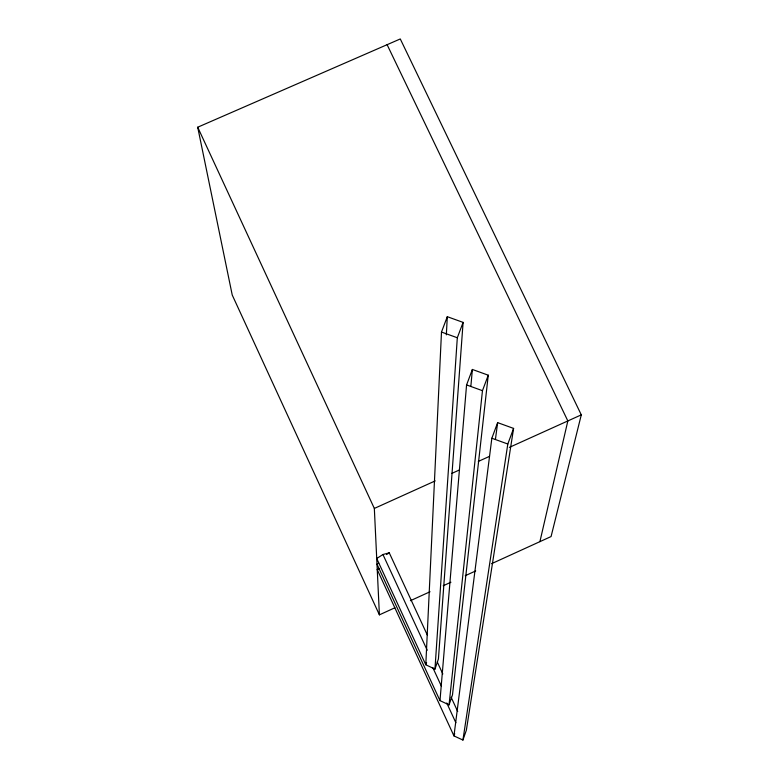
<?xml version="1.0" encoding="UTF-8"?>
<svg xmlns="http://www.w3.org/2000/svg" width="779" height="779" viewBox="0 0 779 779"><rect width="100%" height="100%" fill="white"/><g stroke="black" fill="none" stroke-linecap="round" stroke-linejoin="round"><path stroke-width="1.17" d="M441.489 332.049L425.801 664.779L434.955 669.112L438.411 659.005L463.106 322.389L447.302 316.693L441.489 332.049L457.312 337.755L434.955 669.112M446.338 334.863L447.302 316.693M439.989 700.623L466.572 384.933L472.376 369.46L488.258 375.196L452.492 694.878L449.045 704.859L439.989 700.623L376.997 564.162L378.75 563.032M470.847 386.423L472.376 369.46M449.045 704.859L482.464 390.678L488.258 375.196M491.851 438.236L453.962 735.912L462.921 740.05L466.358 730.196L513.595 428.411L497.645 422.637L491.851 438.236L507.811 444.02L462.921 740.05M495.415 439.492L497.645 422.637M539.905 541.648L567.842 420.942L387.114 44.685M394.904 607.776L379.402 614.845L232.239 295.037L197.71 127.22L400.279 38.95L581.29 414.856L551.074 536.556L491.646 563.655M426.571 662.53L425.801 664.779L376.724 558.514L382.947 554.512L389.257 552.817L427.262 634.924M454.722 733.721L453.962 735.912L377.26 569.702L379.295 568.407M507.811 444.02L513.595 428.411M457.312 337.755L463.106 322.389M386.588 554.531L389.257 552.817M410.397 600.706L430.027 591.758M443.232 585.74L450.934 582.225M465.238 575.7L475.706 570.929M379.402 614.845L374.339 508.434L435.208 480.906M451.742 473.437L459.552 469.903M478.277 461.431L489.436 456.387M509.359 447.389L581.29 414.856M377.26 569.702L379.315 569.147M466.572 384.933L482.464 390.678M197.71 127.22L374.339 508.434M437.233 661.887L442.823 673.981M451.099 697.195L457.711 711.5M382.947 554.512L427.223 650.251M432.803 667.613L441.411 686.241M446.747 702.989L455.881 722.746"/></g></svg>
